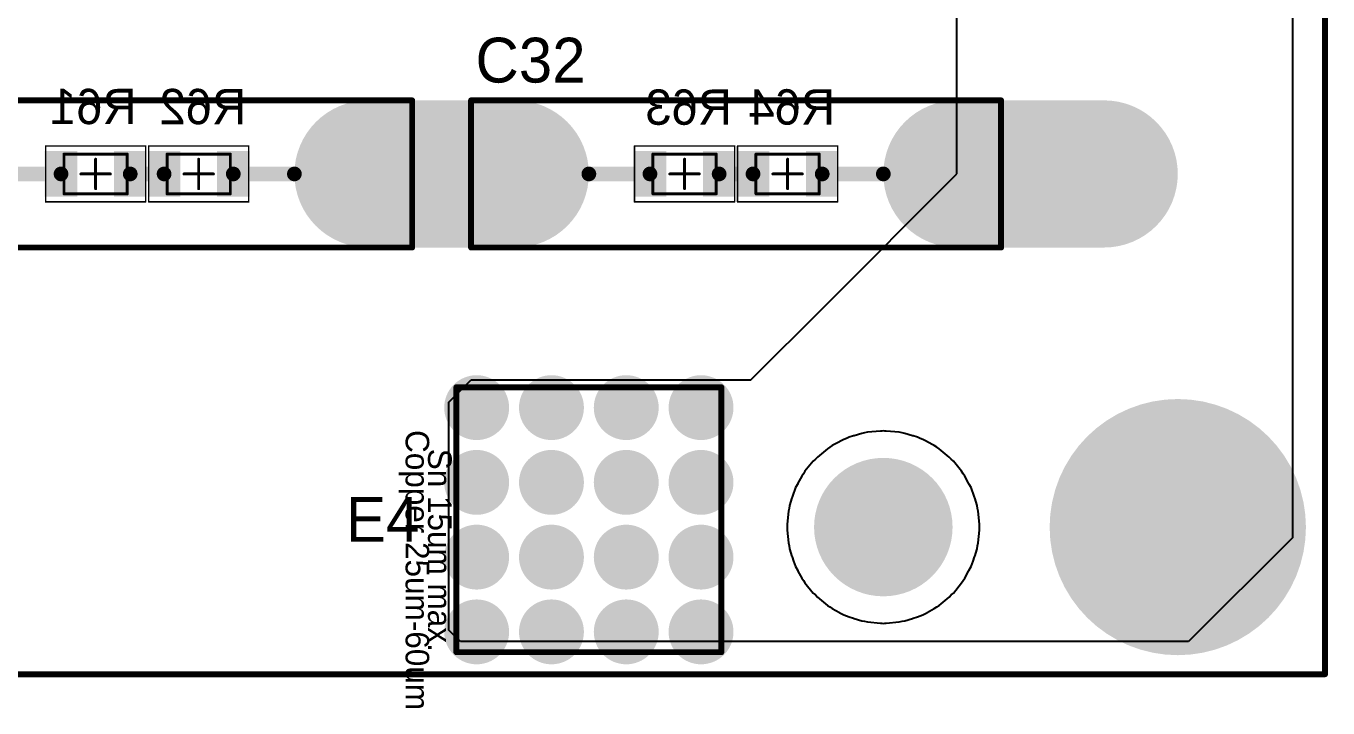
# Model space of a CAD drawing. Extents: x 87 to 188, y 111 to 204.
# Drawn here: x 143.39 to 187.6, y 111.35 to 134.53 of the extents above; entities that cross this region are included whole.
import ezdxf

# ---------------------------------------------------------------- set-up
doc = ezdxf.new("R2010")
doc.units = 0
doc.layers.get('0').update_dxf_attribs({"linetype": 'CONTINUOUS'})
for name, color, linetype in [('BOTTOMLAYER', 5, 'CONTINUOUS'), ('BOTTOMOVERLAY', 54, 'CONTINUOUS'), ('BOTTOMPASTE', 16, 'CONTINUOUS'), ('BOTTOMSOLDER', 6, 'CONTINUOUS'), ('KEEPOUTLAYER', 6, 'CONTINUOUS'), ('MECHANICAL13', 56, 'CONTINUOUS'), ('MECHANICAL15', 56, 'CONTINUOUS'), ('MECHANICAL4', 56, 'CONTINUOUS'), ('MECHANICAL7', 56, 'CONTINUOUS'), ('MULTILAYER', 9, 'CONTINUOUS'), ('TOPLAYER', 1, 'CONTINUOUS'), ('TOPOVERLAY', 2, 'CONTINUOUS'), ('TOPSOLDER', 216, 'CONTINUOUS')]:
    doc.layers.add(name, color=color, linetype=linetype)

# ---------------------------------------------------------------- blocks, each defined once
blk = doc.blocks.new('B32672_6_2_1600V_1')
at = {"layer": 'BOTTOMLAYER', "const_width": 1.5}
for points in [[(-8.25, 0, 1), (-6.75, 0, 1)], [(6.75, 0, 1), (8.25, 0, 1)]]:
    blk.add_lwpolyline(points, format="xyb", close=True, dxfattribs=at)
at = {"layer": 'BOTTOMSOLDER', "const_width": 1.602}
for points in [[(-8.301, 0, 1), (-6.699, 0, 1)], [(6.699, 0, 1), (8.301, 0, 1)]]:
    blk.add_lwpolyline(points, format="xyb", close=True, dxfattribs=at)
at = {"layer": 'MULTILAYER', "const_width": 1.5}
for points in [[(-8.25, 0, 1), (-6.75, 0, 1)], [(6.75, 0, 1), (8.25, 0, 1)]]:
    blk.add_lwpolyline(points, format="xyb", close=True, dxfattribs=at)
at = {"layer": 'TOPLAYER', "const_width": 1.5}
for points in [[(-8.25, 0, 1), (-6.75, 0, 1)], [(6.75, 0, 1), (8.25, 0, 1)]]:
    blk.add_lwpolyline(points, format="xyb", close=True, dxfattribs=at)
at = {"layer": 'TOPOVERLAY', "const_width": 0.2}
for points in [[(-9, 2.5), (9, 2.5)], [(-9, -2.5), (-9, 2.5)], [(9, -2.5), (9, 2.5)], [(-9, -2.5), (9, -2.5)]]:
    blk.add_lwpolyline(points, dxfattribs=at)
at = {"layer": 'TOPOVERLAY', "const_width": 0.1}
for points in [[(-9.05, 2.5, 1), (-8.95, 2.5, 1)], [(-9.05, 2.5, 1), (-8.95, 2.5, 1)], [(8.95, 2.5, 1), (9.05, 2.5, 1)], [(8.95, 2.5, 1), (9.05, 2.5, 1)], [(-9.05, -2.5, 1), (-8.95, -2.5, 1)], [(-9.05, -2.5, 1), (-8.95, -2.5, 1)], [(8.95, -2.5, 1), (9.05, -2.5, 1)], [(8.95, -2.5, 1), (9.05, -2.5, 1)]]:
    blk.add_lwpolyline(points, format="xyb", close=True, dxfattribs=at)
at = {"layer": 'TOPSOLDER', "const_width": 1.602}
for points in [[(-8.301, 0, 1), (-6.699, 0, 1)], [(6.699, 0, 1), (8.301, 0, 1)]]:
    blk.add_lwpolyline(points, format="xyb", close=True, dxfattribs=at)
blk = doc.blocks.new('B32672_6_2_1600V_2')
at = {"layer": 'BOTTOMLAYER', "const_width": 1.5}
for points in [[(-8.25, 0, 1), (-6.75, 0, 1)], [(6.75, 0, 1), (8.25, 0, 1)]]:
    blk.add_lwpolyline(points, format="xyb", close=True, dxfattribs=at)
at = {"layer": 'BOTTOMSOLDER', "const_width": 1.602}
for points in [[(-8.301, 0, 1), (-6.699, 0, 1)], [(6.699, 0, 1), (8.301, 0, 1)]]:
    blk.add_lwpolyline(points, format="xyb", close=True, dxfattribs=at)
at = {"layer": 'MULTILAYER', "const_width": 1.5}
for points in [[(-8.25, 0, 1), (-6.75, 0, 1)], [(6.75, 0, 1), (8.25, 0, 1)]]:
    blk.add_lwpolyline(points, format="xyb", close=True, dxfattribs=at)
at = {"layer": 'TOPLAYER', "const_width": 1.5}
for points in [[(-8.25, 0, 1), (-6.75, 0, 1)], [(6.75, 0, 1), (8.25, 0, 1)]]:
    blk.add_lwpolyline(points, format="xyb", close=True, dxfattribs=at)
at = {"layer": 'TOPOVERLAY', "const_width": 0.2}
for points in [[(-9, 2.5), (9, 2.5)], [(-9, -2.5), (-9, 2.5)], [(9, -2.5), (9, 2.5)], [(-9, -2.5), (9, -2.5)]]:
    blk.add_lwpolyline(points, dxfattribs=at)
at = {"layer": 'TOPOVERLAY', "const_width": 0.1}
for points in [[(-9.05, 2.5, 1), (-8.95, 2.5, 1)], [(-9.05, 2.5, 1), (-8.95, 2.5, 1)], [(8.95, 2.5, 1), (9.05, 2.5, 1)], [(8.95, 2.5, 1), (9.05, 2.5, 1)], [(-9.05, -2.5, 1), (-8.95, -2.5, 1)], [(-9.05, -2.5, 1), (-8.95, -2.5, 1)], [(8.95, -2.5, 1), (9.05, -2.5, 1)], [(8.95, -2.5, 1), (9.05, -2.5, 1)]]:
    blk.add_lwpolyline(points, format="xyb", close=True, dxfattribs=at)
at = {"layer": 'TOPSOLDER', "const_width": 1.602}
for points in [[(-8.301, 0, 1), (-6.699, 0, 1)], [(6.699, 0, 1), (8.301, 0, 1)]]:
    blk.add_lwpolyline(points, format="xyb", close=True, dxfattribs=at)
blk = doc.blocks.new('RES_1206_HV_B_93')
at = {"layer": 'BOTTOMLAYER'}
for points in [[(-1.625, 0.675), (-1.625, -0.675), (-0.725, 0.675), (-0.725, -0.675)], [(0.725, 0.675), (0.725, -0.675), (1.625, 0.675), (1.625, -0.675)]]:
    blk.add_solid(points, dxfattribs=at)
at = {"layer": 'BOTTOMPASTE'}
for points in [[(-1.625, 0.675), (-1.625, -0.675), (-0.725, 0.675), (-0.725, -0.675)], [(0.725, 0.675), (0.725, -0.675), (1.625, 0.675), (1.625, -0.675)]]:
    blk.add_solid(points, dxfattribs=at)
at = {"layer": 'BOTTOMSOLDER'}
for points in [[(-1.727, 0.777), (-1.727, -0.777), (-0.623, 0.777), (-0.623, -0.777)], [(0.623, 0.777), (0.623, -0.777), (1.727, 0.777), (1.727, -0.777)]]:
    blk.add_solid(points, dxfattribs=at)
at = {"layer": 'MECHANICAL13', "const_width": 0.1}
for points in [[(-1.075, 0.675), (1.075, 0.675)], [(-1.075, -0.675), (-1.075, 0.675)], [(1.075, -0.675), (1.075, 0.675)], [(-1.075, -0.675), (1.075, -0.675)]]:
    blk.add_lwpolyline(points, dxfattribs=at)
at = {"layer": 'MECHANICAL13', "const_width": 0.05}
for points in [[(-1.1, 0.675, 1), (-1.05, 0.675, 1)], [(-1.1, 0.675, 1), (-1.05, 0.675, 1)], [(1.05, 0.675, 1), (1.1, 0.675, 1)], [(1.05, 0.675, 1), (1.1, 0.675, 1)], [(-1.1, -0.675, 1), (-1.05, -0.675, 1)], [(-1.1, -0.675, 1), (-1.05, -0.675, 1)], [(1.05, -0.675, 1), (1.1, -0.675, 1)], [(1.05, -0.675, 1), (1.1, -0.675, 1)]]:
    blk.add_lwpolyline(points, format="xyb", close=True, dxfattribs=at)
at = {"layer": 'MECHANICAL15'}
for points, const_width in [([(-1.7, 0.95), (1.7, 0.95)], 0.05), ([(-1.7, -0.95), (-1.7, 0.95)], 0.05), ([(1.7, -0.95), (1.7, 0.95)], 0.05), ([(0, -0.5), (0, 0.5)], 0.1), ([(-0.5, 0), (0.5, 0)], 0.1), ([(-1.7, -0.95), (1.7, -0.95)], 0.05)]:
    blk.add_lwpolyline(points, dxfattribs=dict(at, const_width=const_width))
for points, const_width in [([(-1.712, 0.95, 1), (-1.687, 0.95, 1)], 0.025), ([(-1.712, 0.95, 1), (-1.687, 0.95, 1)], 0.025), ([(1.688, 0.95, 1), (1.713, 0.95, 1)], 0.025), ([(1.688, 0.95, 1), (1.713, 0.95, 1)], 0.025), ([(-0.025, 0.5, 1), (0.025, 0.5, 1)], 0.05), ([(-0.525, 0, 1), (-0.475, 0, 1)], 0.05), ([(0.475, 0, 1), (0.525, 0, 1)], 0.05), ([(-0.025, -0.5, 1), (0.025, -0.5, 1)], 0.05), ([(-1.712, -0.95, 1), (-1.687, -0.95, 1)], 0.025), ([(-1.712, -0.95, 1), (-1.687, -0.95, 1)], 0.025), ([(1.688, -0.95, 1), (1.713, -0.95, 1)], 0.025), ([(1.688, -0.95, 1), (1.713, -0.95, 1)], 0.025)]:
    blk.add_lwpolyline(points, format="xyb", close=True, dxfattribs=dict(at, const_width=const_width))
blk = doc.blocks.new('RES_1206_HV_B_94')
at = {"layer": 'BOTTOMLAYER'}
for points in [[(-1.625, 0.675), (-1.625, -0.675), (-0.725, 0.675), (-0.725, -0.675)], [(0.725, 0.675), (0.725, -0.675), (1.625, 0.675), (1.625, -0.675)]]:
    blk.add_solid(points, dxfattribs=at)
at = {"layer": 'BOTTOMPASTE'}
for points in [[(-1.625, 0.675), (-1.625, -0.675), (-0.725, 0.675), (-0.725, -0.675)], [(0.725, 0.675), (0.725, -0.675), (1.625, 0.675), (1.625, -0.675)]]:
    blk.add_solid(points, dxfattribs=at)
at = {"layer": 'BOTTOMSOLDER'}
for points in [[(-1.727, 0.777), (-1.727, -0.777), (-0.623, 0.777), (-0.623, -0.777)], [(0.623, 0.777), (0.623, -0.777), (1.727, 0.777), (1.727, -0.777)]]:
    blk.add_solid(points, dxfattribs=at)
at = {"layer": 'MECHANICAL13', "const_width": 0.1}
for points in [[(-1.075, 0.675), (1.075, 0.675)], [(-1.075, -0.675), (-1.075, 0.675)], [(1.075, -0.675), (1.075, 0.675)], [(-1.075, -0.675), (1.075, -0.675)]]:
    blk.add_lwpolyline(points, dxfattribs=at)
at = {"layer": 'MECHANICAL13', "const_width": 0.05}
for points in [[(-1.1, 0.675, 1), (-1.05, 0.675, 1)], [(-1.1, 0.675, 1), (-1.05, 0.675, 1)], [(1.05, 0.675, 1), (1.1, 0.675, 1)], [(1.05, 0.675, 1), (1.1, 0.675, 1)], [(-1.1, -0.675, 1), (-1.05, -0.675, 1)], [(-1.1, -0.675, 1), (-1.05, -0.675, 1)], [(1.05, -0.675, 1), (1.1, -0.675, 1)], [(1.05, -0.675, 1), (1.1, -0.675, 1)]]:
    blk.add_lwpolyline(points, format="xyb", close=True, dxfattribs=at)
at = {"layer": 'MECHANICAL15'}
for points, const_width in [([(-1.7, 0.95), (1.7, 0.95)], 0.05), ([(-1.7, -0.95), (-1.7, 0.95)], 0.05), ([(1.7, -0.95), (1.7, 0.95)], 0.05), ([(0, -0.5), (0, 0.5)], 0.1), ([(-0.5, 0), (0.5, 0)], 0.1), ([(-1.7, -0.95), (1.7, -0.95)], 0.05)]:
    blk.add_lwpolyline(points, dxfattribs=dict(at, const_width=const_width))
for points, const_width in [([(-1.712, 0.95, 1), (-1.687, 0.95, 1)], 0.025), ([(-1.712, 0.95, 1), (-1.687, 0.95, 1)], 0.025), ([(1.688, 0.95, 1), (1.713, 0.95, 1)], 0.025), ([(1.688, 0.95, 1), (1.713, 0.95, 1)], 0.025), ([(-0.025, 0.5, 1), (0.025, 0.5, 1)], 0.05), ([(-0.525, 0, 1), (-0.475, 0, 1)], 0.05), ([(0.475, 0, 1), (0.525, 0, 1)], 0.05), ([(-0.025, -0.5, 1), (0.025, -0.5, 1)], 0.05), ([(-1.712, -0.95, 1), (-1.687, -0.95, 1)], 0.025), ([(-1.712, -0.95, 1), (-1.687, -0.95, 1)], 0.025), ([(1.688, -0.95, 1), (1.713, -0.95, 1)], 0.025), ([(1.688, -0.95, 1), (1.713, -0.95, 1)], 0.025)]:
    blk.add_lwpolyline(points, format="xyb", close=True, dxfattribs=dict(at, const_width=const_width))
blk = doc.blocks.new('RES_1206_HV_B_95')
at = {"layer": 'BOTTOMLAYER'}
for points in [[(-1.625, 0.675), (-1.625, -0.675), (-0.725, 0.675), (-0.725, -0.675)], [(0.725, 0.675), (0.725, -0.675), (1.625, 0.675), (1.625, -0.675)]]:
    blk.add_solid(points, dxfattribs=at)
at = {"layer": 'BOTTOMPASTE'}
for points in [[(-1.625, 0.675), (-1.625, -0.675), (-0.725, 0.675), (-0.725, -0.675)], [(0.725, 0.675), (0.725, -0.675), (1.625, 0.675), (1.625, -0.675)]]:
    blk.add_solid(points, dxfattribs=at)
at = {"layer": 'BOTTOMSOLDER'}
for points in [[(-1.727, 0.777), (-1.727, -0.777), (-0.623, 0.777), (-0.623, -0.777)], [(0.623, 0.777), (0.623, -0.777), (1.727, 0.777), (1.727, -0.777)]]:
    blk.add_solid(points, dxfattribs=at)
at = {"layer": 'MECHANICAL13', "const_width": 0.1}
for points in [[(-1.075, 0.675), (1.075, 0.675)], [(-1.075, -0.675), (-1.075, 0.675)], [(1.075, -0.675), (1.075, 0.675)], [(-1.075, -0.675), (1.075, -0.675)]]:
    blk.add_lwpolyline(points, dxfattribs=at)
at = {"layer": 'MECHANICAL13', "const_width": 0.05}
for points in [[(-1.1, 0.675, 1), (-1.05, 0.675, 1)], [(-1.1, 0.675, 1), (-1.05, 0.675, 1)], [(1.05, 0.675, 1), (1.1, 0.675, 1)], [(1.05, 0.675, 1), (1.1, 0.675, 1)], [(-1.1, -0.675, 1), (-1.05, -0.675, 1)], [(-1.1, -0.675, 1), (-1.05, -0.675, 1)], [(1.05, -0.675, 1), (1.1, -0.675, 1)], [(1.05, -0.675, 1), (1.1, -0.675, 1)]]:
    blk.add_lwpolyline(points, format="xyb", close=True, dxfattribs=at)
at = {"layer": 'MECHANICAL15'}
for points, const_width in [([(-1.7, 0.95), (1.7, 0.95)], 0.05), ([(-1.7, -0.95), (-1.7, 0.95)], 0.05), ([(1.7, -0.95), (1.7, 0.95)], 0.05), ([(0, -0.5), (0, 0.5)], 0.1), ([(-0.5, 0), (0.5, 0)], 0.1), ([(-1.7, -0.95), (1.7, -0.95)], 0.05)]:
    blk.add_lwpolyline(points, dxfattribs=dict(at, const_width=const_width))
for points, const_width in [([(-1.712, 0.95, 1), (-1.687, 0.95, 1)], 0.025), ([(-1.712, 0.95, 1), (-1.687, 0.95, 1)], 0.025), ([(1.688, 0.95, 1), (1.713, 0.95, 1)], 0.025), ([(1.688, 0.95, 1), (1.713, 0.95, 1)], 0.025), ([(-0.025, 0.5, 1), (0.025, 0.5, 1)], 0.05), ([(-0.525, 0, 1), (-0.475, 0, 1)], 0.05), ([(0.475, 0, 1), (0.525, 0, 1)], 0.05), ([(-0.025, -0.5, 1), (0.025, -0.5, 1)], 0.05), ([(-1.712, -0.95, 1), (-1.687, -0.95, 1)], 0.025), ([(-1.712, -0.95, 1), (-1.687, -0.95, 1)], 0.025), ([(1.688, -0.95, 1), (1.713, -0.95, 1)], 0.025), ([(1.688, -0.95, 1), (1.713, -0.95, 1)], 0.025)]:
    blk.add_lwpolyline(points, format="xyb", close=True, dxfattribs=dict(at, const_width=const_width))
blk = doc.blocks.new('RES_1206_HV_B_96')
at = {"layer": 'BOTTOMLAYER'}
for points in [[(-1.625, 0.675), (-1.625, -0.675), (-0.725, 0.675), (-0.725, -0.675)], [(0.725, 0.675), (0.725, -0.675), (1.625, 0.675), (1.625, -0.675)]]:
    blk.add_solid(points, dxfattribs=at)
at = {"layer": 'BOTTOMPASTE'}
for points in [[(-1.625, 0.675), (-1.625, -0.675), (-0.725, 0.675), (-0.725, -0.675)], [(0.725, 0.675), (0.725, -0.675), (1.625, 0.675), (1.625, -0.675)]]:
    blk.add_solid(points, dxfattribs=at)
at = {"layer": 'BOTTOMSOLDER'}
for points in [[(-1.727, 0.777), (-1.727, -0.777), (-0.623, 0.777), (-0.623, -0.777)], [(0.623, 0.777), (0.623, -0.777), (1.727, 0.777), (1.727, -0.777)]]:
    blk.add_solid(points, dxfattribs=at)
at = {"layer": 'MECHANICAL13', "const_width": 0.1}
for points in [[(-1.075, 0.675), (1.075, 0.675)], [(-1.075, -0.675), (-1.075, 0.675)], [(1.075, -0.675), (1.075, 0.675)], [(-1.075, -0.675), (1.075, -0.675)]]:
    blk.add_lwpolyline(points, dxfattribs=at)
at = {"layer": 'MECHANICAL13', "const_width": 0.05}
for points in [[(-1.1, 0.675, 1), (-1.05, 0.675, 1)], [(-1.1, 0.675, 1), (-1.05, 0.675, 1)], [(1.05, 0.675, 1), (1.1, 0.675, 1)], [(1.05, 0.675, 1), (1.1, 0.675, 1)], [(-1.1, -0.675, 1), (-1.05, -0.675, 1)], [(-1.1, -0.675, 1), (-1.05, -0.675, 1)], [(1.05, -0.675, 1), (1.1, -0.675, 1)], [(1.05, -0.675, 1), (1.1, -0.675, 1)]]:
    blk.add_lwpolyline(points, format="xyb", close=True, dxfattribs=at)
at = {"layer": 'MECHANICAL15'}
for points, const_width in [([(-1.7, 0.95), (1.7, 0.95)], 0.05), ([(-1.7, -0.95), (-1.7, 0.95)], 0.05), ([(1.7, -0.95), (1.7, 0.95)], 0.05), ([(0, -0.5), (0, 0.5)], 0.1), ([(-0.5, 0), (0.5, 0)], 0.1), ([(-1.7, -0.95), (1.7, -0.95)], 0.05)]:
    blk.add_lwpolyline(points, dxfattribs=dict(at, const_width=const_width))
for points, const_width in [([(-1.712, 0.95, 1), (-1.687, 0.95, 1)], 0.025), ([(-1.712, 0.95, 1), (-1.687, 0.95, 1)], 0.025), ([(1.688, 0.95, 1), (1.713, 0.95, 1)], 0.025), ([(1.688, 0.95, 1), (1.713, 0.95, 1)], 0.025), ([(-0.025, 0.5, 1), (0.025, 0.5, 1)], 0.05), ([(-0.525, 0, 1), (-0.475, 0, 1)], 0.05), ([(0.475, 0, 1), (0.525, 0, 1)], 0.05), ([(-0.025, -0.5, 1), (0.025, -0.5, 1)], 0.05), ([(-1.712, -0.95, 1), (-1.687, -0.95, 1)], 0.025), ([(-1.712, -0.95, 1), (-1.687, -0.95, 1)], 0.025), ([(1.688, -0.95, 1), (1.713, -0.95, 1)], 0.025), ([(1.688, -0.95, 1), (1.713, -0.95, 1)], 0.025)]:
    blk.add_lwpolyline(points, format="xyb", close=True, dxfattribs=dict(at, const_width=const_width))
blk = doc.blocks.new('7461111_HAL_S_______100')
at = {"layer": 'BOTTOMLAYER', "const_width": 1}
for points in [[(-4.31, 3.81, 1), (-3.31, 3.81, 1)], [(-1.77, 3.81, 1), (-0.77, 3.81, 1)], [(0.77, 3.81, 1), (1.77, 3.81, 1)], [(3.31, 3.81, 1), (4.31, 3.81, 1)], [(-4.31, 1.27, 1), (-3.31, 1.27, 1)], [(-1.77, 1.27, 1), (-0.77, 1.27, 1)], [(0.77, 1.27, 1), (1.77, 1.27, 1)], [(3.31, 1.27, 1), (4.31, 1.27, 1)], [(-4.31, -1.27, 1), (-3.31, -1.27, 1)], [(-1.77, -1.27, 1), (-0.77, -1.27, 1)], [(0.77, -1.27, 1), (1.77, -1.27, 1)], [(3.31, -1.27, 1), (4.31, -1.27, 1)], [(-4.31, -3.81, 1), (-3.31, -3.81, 1)], [(-1.77, -3.81, 1), (-0.77, -3.81, 1)], [(0.77, -3.81, 1), (1.77, -3.81, 1)], [(3.31, -3.81, 1), (4.31, -3.81, 1)]]:
    blk.add_lwpolyline(points, format="xyb", close=True, dxfattribs=at)
at = {"layer": 'BOTTOMSOLDER', "const_width": 1.102}
for points in [[(-4.361, 3.81, 1), (-3.259, 3.81, 1)], [(-1.821, 3.81, 1), (-0.719, 3.81, 1)], [(0.719, 3.81, 1), (1.821, 3.81, 1)], [(3.259, 3.81, 1), (4.361, 3.81, 1)], [(-4.361, 1.27, 1), (-3.259, 1.27, 1)], [(-1.821, 1.27, 1), (-0.719, 1.27, 1)], [(0.719, 1.27, 1), (1.821, 1.27, 1)], [(3.259, 1.27, 1), (4.361, 1.27, 1)], [(-4.361, -1.27, 1), (-3.259, -1.27, 1)], [(-1.821, -1.27, 1), (-0.719, -1.27, 1)], [(0.719, -1.27, 1), (1.821, -1.27, 1)], [(3.259, -1.27, 1), (4.361, -1.27, 1)], [(-4.361, -3.81, 1), (-3.259, -3.81, 1)], [(-1.821, -3.81, 1), (-0.719, -3.81, 1)], [(0.719, -3.81, 1), (1.821, -3.81, 1)], [(3.259, -3.81, 1), (4.361, -3.81, 1)]]:
    blk.add_lwpolyline(points, format="xyb", close=True, dxfattribs=at)
at = {"layer": 'MECHANICAL13', "const_width": 0.2}
for points in [[(-4.5, -4.5), (-4.5, 4.5)], [(4.5, 4.5), (-4.5, 4.5)], [(4.5, -4.5), (4.5, 4.5)], [(4.5, -4.5), (-4.5, -4.5)]]:
    blk.add_lwpolyline(points, dxfattribs=at)
at = {"layer": 'MECHANICAL13', "const_width": 0.1}
for points in [[(-4.55, 4.5, 1), (-4.45, 4.5, 1)], [(-4.55, 4.5, 1), (-4.45, 4.5, 1)], [(4.45, 4.5, 1), (4.55, 4.5, 1)], [(4.45, 4.5, 1), (4.55, 4.5, 1)], [(-4.55, -4.5, 1), (-4.45, -4.5, 1)], [(-4.55, -4.5, 1), (-4.45, -4.5, 1)], [(4.45, -4.5, 1), (4.55, -4.5, 1)], [(4.45, -4.5, 1), (4.55, -4.5, 1)]]:
    blk.add_lwpolyline(points, format="xyb", close=True, dxfattribs=at)
at = {"layer": 'MULTILAYER', "const_width": 1}
for points in [[(-4.31, 3.81, 1), (-3.31, 3.81, 1)], [(-1.77, 3.81, 1), (-0.77, 3.81, 1)], [(0.77, 3.81, 1), (1.77, 3.81, 1)], [(3.31, 3.81, 1), (4.31, 3.81, 1)], [(-4.31, 1.27, 1), (-3.31, 1.27, 1)], [(-1.77, 1.27, 1), (-0.77, 1.27, 1)], [(0.77, 1.27, 1), (1.77, 1.27, 1)], [(3.31, 1.27, 1), (4.31, 1.27, 1)], [(-4.31, -1.27, 1), (-3.31, -1.27, 1)], [(-1.77, -1.27, 1), (-0.77, -1.27, 1)], [(0.77, -1.27, 1), (1.77, -1.27, 1)], [(3.31, -1.27, 1), (4.31, -1.27, 1)], [(-4.31, -3.81, 1), (-3.31, -3.81, 1)], [(-1.77, -3.81, 1), (-0.77, -3.81, 1)], [(0.77, -3.81, 1), (1.77, -3.81, 1)], [(3.31, -3.81, 1), (4.31, -3.81, 1)]]:
    blk.add_lwpolyline(points, format="xyb", close=True, dxfattribs=at)
at = {"layer": 'TOPLAYER', "const_width": 1}
for points in [[(-4.31, 3.81, 1), (-3.31, 3.81, 1)], [(-1.77, 3.81, 1), (-0.77, 3.81, 1)], [(0.77, 3.81, 1), (1.77, 3.81, 1)], [(3.31, 3.81, 1), (4.31, 3.81, 1)], [(-4.31, 1.27, 1), (-3.31, 1.27, 1)], [(-1.77, 1.27, 1), (-0.77, 1.27, 1)], [(0.77, 1.27, 1), (1.77, 1.27, 1)], [(3.31, 1.27, 1), (4.31, 1.27, 1)], [(-4.31, -1.27, 1), (-3.31, -1.27, 1)], [(-1.77, -1.27, 1), (-0.77, -1.27, 1)], [(0.77, -1.27, 1), (1.77, -1.27, 1)], [(3.31, -1.27, 1), (4.31, -1.27, 1)], [(-4.31, -3.81, 1), (-3.31, -3.81, 1)], [(-1.77, -3.81, 1), (-0.77, -3.81, 1)], [(0.77, -3.81, 1), (1.77, -3.81, 1)], [(3.31, -3.81, 1), (4.31, -3.81, 1)]]:
    blk.add_lwpolyline(points, format="xyb", close=True, dxfattribs=at)
at = {"layer": 'TOPSOLDER', "const_width": 1.102}
for points in [[(-4.361, 3.81, 1), (-3.259, 3.81, 1)], [(-1.821, 3.81, 1), (-0.719, 3.81, 1)], [(0.719, 3.81, 1), (1.821, 3.81, 1)], [(3.259, 3.81, 1), (4.361, 3.81, 1)], [(-4.361, 1.27, 1), (-3.259, 1.27, 1)], [(-1.821, 1.27, 1), (-0.719, 1.27, 1)], [(0.719, 1.27, 1), (1.821, 1.27, 1)], [(3.259, 1.27, 1), (4.361, 1.27, 1)], [(-4.361, -1.27, 1), (-3.259, -1.27, 1)], [(-1.821, -1.27, 1), (-0.719, -1.27, 1)], [(0.719, -1.27, 1), (1.821, -1.27, 1)], [(3.259, -1.27, 1), (4.361, -1.27, 1)], [(-4.361, -3.81, 1), (-3.259, -3.81, 1)], [(-1.821, -3.81, 1), (-0.719, -3.81, 1)], [(0.719, -3.81, 1), (1.821, -3.81, 1)], [(3.259, -3.81, 1), (4.361, -3.81, 1)]]:
    blk.add_lwpolyline(points, format="xyb", close=True, dxfattribs=at)
at = {"layer": 'MECHANICAL7'}
for s, p in [('Sn 15um max.', (-2.413, -5.461)), ('Copper 25um-60um', (-3.048, -6.223))]:
    blk.add_text(s, height=0.8, dxfattribs=at).set_placement(p)

msp = doc.modelspace()

# ---------------------------------------------------------------- linework, layer by layer
at = {"layer": 'BOTTOMLAYER'}
for p, q in [((186.391, 197.859), (186.391, 117.141)), ((175, 129.5), (175, 185.5)), ((170.5, 125), (175, 129.5)), ((168, 122.5), (170.5, 125)), ((157.75, 121.75), (158.5, 122.5)), ((158.5, 122.5), (168, 122.5)), ((157.75, 114), (157.75, 121.75)), ((171.96, 120.721), (171.864, 120.699)), ((172.401, 120.765), (171.96, 120.721)), ((172.451, 120.763), (172.401, 120.765)), ((172.5, 120.77), (172.451, 120.763)), ((172.549, 120.763), (172.5, 120.77)), ((172.599, 120.765), (172.549, 120.763)), ((173.04, 120.721), (172.599, 120.765)), ((173.136, 120.699), (173.04, 120.721)), ((170.768, 120.269), (170.688, 120.212)), ((171.008, 120.398), (170.768, 120.269)), ((171.02, 120.405), (171.008, 120.398)), ((171.027, 120.408), (171.02, 120.405)), ((171.159, 120.478), (171.027, 120.408)), ((171.252, 120.513), (171.159, 120.478)), ((171.342, 120.554), (171.252, 120.513)), ((171.485, 120.597), (171.342, 120.554)), ((171.493, 120.6), (171.485, 120.597)), ((171.506, 120.604), (171.493, 120.6)), ((171.766, 120.683), (171.506, 120.604)), ((171.864, 120.699), (171.766, 120.683)), ((173.234, 120.683), (173.136, 120.699)), ((173.494, 120.604), (173.234, 120.683)), ((173.507, 120.6), (173.494, 120.604)), ((173.515, 120.597), (173.507, 120.6)), ((173.658, 120.554), (173.515, 120.597)), ((173.748, 120.513), (173.658, 120.554)), ((173.841, 120.478), (173.748, 120.513)), ((173.973, 120.408), (173.841, 120.478)), ((173.98, 120.405), (173.973, 120.408)), ((173.992, 120.398), (173.98, 120.405)), ((174.232, 120.269), (173.992, 120.398)), ((174.312, 120.212), (174.232, 120.269)), ((170.261, 119.878), (170.194, 119.806)), ((170.604, 120.16), (170.261, 119.878)), ((170.688, 120.212), (170.604, 120.16)), ((174.396, 120.16), (174.312, 120.212)), ((174.739, 119.878), (174.396, 120.16)), ((174.806, 119.806), (174.739, 119.878)), ((169.84, 119.396), (169.788, 119.312)), ((170.122, 119.739), (169.84, 119.396)), ((170.194, 119.806), (170.122, 119.739)), ((174.878, 119.739), (174.806, 119.806)), ((175.16, 119.396), (174.878, 119.739)), ((175.212, 119.312), (175.16, 119.396)), ((169.592, 118.973), (169.522, 118.841)), ((169.595, 118.98), (169.592, 118.973)), ((169.602, 118.992), (169.595, 118.98)), ((169.731, 119.232), (169.602, 118.992)), ((169.788, 119.312), (169.731, 119.232)), ((175.269, 119.232), (175.212, 119.312)), ((175.398, 118.992), (175.269, 119.232)), ((175.405, 118.98), (175.398, 118.992)), ((175.408, 118.973), (175.405, 118.98)), ((175.478, 118.841), (175.408, 118.973)), ((169.396, 118.494), (169.317, 118.234)), ((169.4, 118.507), (169.396, 118.494)), ((169.403, 118.515), (169.4, 118.507)), ((169.446, 118.658), (169.403, 118.515)), ((169.487, 118.748), (169.446, 118.658)), ((169.522, 118.841), (169.487, 118.748)), ((175.513, 118.748), (175.478, 118.841)), ((175.554, 118.658), (175.513, 118.748)), ((175.597, 118.515), (175.554, 118.658)), ((175.6, 118.507), (175.597, 118.515)), ((175.604, 118.494), (175.6, 118.507)), ((175.683, 118.234), (175.604, 118.494)), ((169.301, 118.136), (169.279, 118.04)), ((169.317, 118.234), (169.301, 118.136)), ((175.699, 118.136), (175.683, 118.234)), ((175.721, 118.04), (175.699, 118.136)), ((169.279, 118.04), (169.235, 117.599)), ((175.765, 117.599), (175.721, 118.04)), ((169.235, 117.599), (169.239, 117.5)), ((169.239, 117.5), (169.235, 117.401)), ((169.235, 117.401), (169.279, 116.96)), ((175.721, 116.96), (175.765, 117.401)), ((175.761, 117.5), (175.765, 117.599)), ((175.765, 117.401), (175.761, 117.5)), ((169.279, 116.96), (169.301, 116.864)), ((169.301, 116.864), (169.317, 116.766)), ((169.317, 116.766), (169.396, 116.506)), ((175.604, 116.506), (175.683, 116.766)), ((175.683, 116.766), (175.699, 116.864)), ((175.699, 116.864), (175.721, 116.96)), ((186.391, 117.141), (182.859, 113.609)), ((169.396, 116.506), (169.4, 116.493)), ((169.4, 116.493), (169.403, 116.485)), ((169.403, 116.485), (169.446, 116.342)), ((169.446, 116.342), (169.487, 116.252)), ((175.513, 116.252), (175.554, 116.342)), ((175.554, 116.342), (175.597, 116.485)), ((175.597, 116.485), (175.6, 116.493)), ((175.6, 116.493), (175.604, 116.506)), ((169.487, 116.252), (169.522, 116.159)), ((169.522, 116.159), (169.592, 116.027)), ((169.592, 116.027), (169.595, 116.02)), ((169.595, 116.02), (169.602, 116.008)), ((169.602, 116.008), (169.731, 115.768)), ((175.269, 115.768), (175.398, 116.008)), ((175.398, 116.008), (175.405, 116.02)), ((175.405, 116.02), (175.408, 116.027)), ((175.408, 116.027), (175.478, 116.159)), ((175.478, 116.159), (175.513, 116.252)), ((169.731, 115.768), (169.788, 115.688)), ((169.788, 115.688), (169.84, 115.604)), ((169.84, 115.604), (170.122, 115.261)), ((174.878, 115.261), (175.16, 115.604)), ((175.16, 115.604), (175.212, 115.688)), ((175.212, 115.688), (175.269, 115.768)), ((170.122, 115.261), (170.194, 115.194)), ((170.194, 115.194), (170.261, 115.122)), ((170.261, 115.122), (170.604, 114.84)), ((174.396, 114.84), (174.739, 115.122)), ((174.739, 115.122), (174.806, 115.194)), ((174.806, 115.194), (174.878, 115.261)), ((170.604, 114.84), (170.688, 114.788)), ((170.688, 114.788), (170.768, 114.731)), ((170.768, 114.731), (171.008, 114.602)), ((171.008, 114.602), (171.02, 114.595)), ((171.02, 114.595), (171.027, 114.592)), ((171.027, 114.592), (171.159, 114.522)), ((171.159, 114.522), (171.252, 114.487)), ((173.748, 114.487), (173.841, 114.522)), ((173.841, 114.522), (173.973, 114.592)), ((173.973, 114.592), (173.98, 114.595)), ((173.98, 114.595), (173.992, 114.602)), ((173.992, 114.602), (174.232, 114.731)), ((173.992, 114.602), (173.992, 114.602)), ((174.232, 114.731), (174.312, 114.788)), ((174.312, 114.788), (174.396, 114.84)), ((171.252, 114.487), (171.342, 114.446)), ((171.342, 114.446), (171.485, 114.403)), ((171.485, 114.403), (171.493, 114.4)), ((171.493, 114.4), (171.506, 114.396)), ((171.506, 114.396), (171.766, 114.317)), ((171.766, 114.317), (171.864, 114.301)), ((171.864, 114.301), (171.96, 114.279)), ((171.96, 114.279), (172.401, 114.235)), ((172.401, 114.235), (172.451, 114.237)), ((172.451, 114.237), (172.5, 114.23)), ((172.5, 114.23), (172.549, 114.237)), ((172.549, 114.237), (172.599, 114.235)), ((172.599, 114.235), (173.04, 114.279)), ((173.04, 114.279), (173.136, 114.301)), ((173.136, 114.301), (173.234, 114.317)), ((173.234, 114.317), (173.494, 114.396)), ((173.494, 114.396), (173.507, 114.4)), ((173.507, 114.4), (173.515, 114.403)), ((173.515, 114.403), (173.658, 114.446)), ((173.658, 114.446), (173.748, 114.487)), ((158.141, 113.609), (157.75, 114)), ((182.859, 113.609), (158.141, 113.609))]:
    msp.add_line(p, q, dxfattribs=at)
for points, const_width in [([(155, 129.5), (160, 129.5)], 5), ([(175, 129.5), (180, 129.5)], 5), ([(142.5, 129.5), (144.575, 129.5)], 0.5), ([(146.925, 129.5), (148.075, 129.5)], 0.5), ([(150.425, 129.5), (152.5, 129.5)], 0.5), ([(162.5, 129.5), (164.575, 129.5)], 0.5), ([(166.925, 129.5), (168.075, 129.5)], 0.5), ([(170.425, 129.5), (172.5, 129.5)], 0.5)]:
    msp.add_lwpolyline(points, dxfattribs=dict(at, const_width=const_width))
for points, const_width in [([(153.75, 129.5, 1), (156.25, 129.5, 1)], 2.5), ([(158.75, 129.5, 1), (161.25, 129.5, 1)], 2.5), ([(173.75, 129.5, 1), (176.25, 129.5, 1)], 2.5), ([(178.75, 129.5, 1), (181.25, 129.5, 1)], 2.5), ([(144.45, 129.5, 1), (144.7, 129.5, 1)], 0.25), ([(146.8, 129.5, 1), (147.05, 129.5, 1)], 0.25), ([(147.95, 129.5, 1), (148.2, 129.5, 1)], 0.25), ([(150.3, 129.5, 1), (150.55, 129.5, 1)], 0.25), ([(152.375, 129.5, 1), (152.625, 129.5, 1)], 0.25), ([(162.375, 129.5, 1), (162.625, 129.5, 1)], 0.25), ([(164.45, 129.5, 1), (164.7, 129.5, 1)], 0.25), ([(166.8, 129.5, 1), (167.05, 129.5, 1)], 0.25), ([(167.95, 129.5, 1), (168.2, 129.5, 1)], 0.25), ([(170.3, 129.5, 1), (170.55, 129.5, 1)], 0.25), ([(172.375, 129.5, 1), (172.625, 129.5, 1)], 0.25), ([(180.375, 117.5, 1), (184.625, 117.5, 1)], 4.25), ([(182.25, 121, 1), (182.75, 121, 1)], 0.5), ([(180.5, 120.531, 1), (181, 120.531, 1)], 0.5), ([(184, 120.531, 1), (184.5, 120.531, 1)], 0.5), ([(171.375, 117.5, 1), (173.625, 117.5, 1)], 2.25), ([(179.219, 119.25, 1), (179.719, 119.25, 1)], 0.5), ([(185.281, 119.25, 1), (185.781, 119.25, 1)], 0.5), ([(178.75, 117.5, 1), (179.25, 117.5, 1)], 0.5), ([(185.75, 117.5, 1), (186.25, 117.5, 1)], 0.5), ([(179.219, 115.75, 1), (179.719, 115.75, 1)], 0.5), ([(185.281, 115.75, 1), (185.781, 115.75, 1)], 0.5), ([(180.5, 114.469, 1), (181, 114.469, 1)], 0.5), ([(184, 114.469, 1), (184.5, 114.469, 1)], 0.5), ([(182.25, 114, 1), (182.75, 114, 1)], 0.5)]:
    msp.add_lwpolyline(points, format="xyb", close=True, dxfattribs=dict(at, const_width=const_width))
at = {"layer": 'BOTTOMSOLDER'}
for points, const_width in [([(180.324, 117.5, 1), (184.676, 117.5, 1)], 4.352), ([(182.199, 121, 1), (182.801, 121, 1)], 0.602), ([(180.449, 120.531, 1), (181.051, 120.531, 1)], 0.602), ([(183.949, 120.531, 1), (184.551, 120.531, 1)], 0.602), ([(171.324, 117.5, 1), (173.676, 117.5, 1)], 2.352), ([(179.168, 119.25, 1), (179.77, 119.25, 1)], 0.602), ([(185.23, 119.25, 1), (185.832, 119.25, 1)], 0.602), ([(178.699, 117.5, 1), (179.301, 117.5, 1)], 0.602), ([(185.699, 117.5, 1), (186.301, 117.5, 1)], 0.602), ([(179.168, 115.75, 1), (179.77, 115.75, 1)], 0.602), ([(185.23, 115.75, 1), (185.832, 115.75, 1)], 0.602), ([(180.449, 114.469, 1), (181.051, 114.469, 1)], 0.602), ([(183.949, 114.469, 1), (184.551, 114.469, 1)], 0.602), ([(182.199, 114, 1), (182.801, 114, 1)], 0.602)]:
    msp.add_lwpolyline(points, format="xyb", close=True, dxfattribs=dict(at, const_width=const_width))
at = {"layer": 'KEEPOUTLAYER', "const_width": 0.2}
for points in [[(187.5, 112.5), (187.5, 202.5)], [(87.5, 112.5), (187.5, 112.5)]]:
    msp.add_lwpolyline(points, dxfattribs=at)
at = {"layer": 'KEEPOUTLAYER', "const_width": 0.1}
msp.add_lwpolyline([(187.45, 112.5, 1), (187.55, 112.5, 1)], format="xyb", close=True, dxfattribs=at)
msp.add_lwpolyline([(187.45, 112.5, 1), (187.55, 112.5, 1)], format="xyb", close=True, dxfattribs=at)
at = {"layer": 'MECHANICAL4', "const_width": 0.2}
for points in [[(187.5, 112.5), (187.5, 202.5)], [(87.5, 112.5), (187.5, 112.5)]]:
    msp.add_lwpolyline(points, dxfattribs=at)
at = {"layer": 'MECHANICAL4', "const_width": 0.1}
msp.add_lwpolyline([(187.45, 112.5, 1), (187.55, 112.5, 1)], format="xyb", close=True, dxfattribs=at)
msp.add_lwpolyline([(187.45, 112.5, 1), (187.55, 112.5, 1)], format="xyb", close=True, dxfattribs=at)
at = {"layer": 'MULTILAYER'}
for points, const_width in [([(180.375, 117.5, 1), (184.625, 117.5, 1)], 4.25), ([(182.25, 121, 1), (182.75, 121, 1)], 0.5), ([(180.5, 120.531, 1), (181, 120.531, 1)], 0.5), ([(184, 120.531, 1), (184.5, 120.531, 1)], 0.5), ([(171.375, 117.5, 1), (173.625, 117.5, 1)], 2.25), ([(179.219, 119.25, 1), (179.719, 119.25, 1)], 0.5), ([(185.281, 119.25, 1), (185.781, 119.25, 1)], 0.5), ([(178.75, 117.5, 1), (179.25, 117.5, 1)], 0.5), ([(185.75, 117.5, 1), (186.25, 117.5, 1)], 0.5), ([(179.219, 115.75, 1), (179.719, 115.75, 1)], 0.5), ([(185.281, 115.75, 1), (185.781, 115.75, 1)], 0.5), ([(180.5, 114.469, 1), (181, 114.469, 1)], 0.5), ([(184, 114.469, 1), (184.5, 114.469, 1)], 0.5), ([(182.25, 114, 1), (182.75, 114, 1)], 0.5)]:
    msp.add_lwpolyline(points, format="xyb", close=True, dxfattribs=dict(at, const_width=const_width))
at = {"layer": 'TOPLAYER'}
for p, q in [((186.391, 197.859), (186.391, 117.141)), ((175, 129.5), (175, 185.5)), ((170.5, 125), (175, 129.5)), ((168, 122.5), (170.5, 125)), ((157.75, 121.75), (158.5, 122.5)), ((158.5, 122.5), (168, 122.5)), ((157.75, 114), (157.75, 121.75)), ((171.96, 120.721), (171.864, 120.699)), ((172.401, 120.765), (171.96, 120.721)), ((172.451, 120.763), (172.401, 120.765)), ((172.5, 120.77), (172.451, 120.763)), ((172.549, 120.763), (172.5, 120.77)), ((172.599, 120.765), (172.549, 120.763)), ((173.04, 120.721), (172.599, 120.765)), ((173.136, 120.699), (173.04, 120.721)), ((170.768, 120.269), (170.688, 120.212)), ((171.008, 120.398), (170.768, 120.269)), ((171.02, 120.405), (171.008, 120.398)), ((171.027, 120.408), (171.02, 120.405)), ((171.159, 120.478), (171.027, 120.408)), ((171.252, 120.513), (171.159, 120.478)), ((171.342, 120.554), (171.252, 120.513)), ((171.485, 120.597), (171.342, 120.554)), ((171.493, 120.6), (171.485, 120.597)), ((171.506, 120.604), (171.493, 120.6)), ((171.766, 120.683), (171.506, 120.604)), ((171.864, 120.699), (171.766, 120.683)), ((173.234, 120.683), (173.136, 120.699)), ((173.494, 120.604), (173.234, 120.683)), ((173.507, 120.6), (173.494, 120.604)), ((173.515, 120.597), (173.507, 120.6)), ((173.658, 120.554), (173.515, 120.597)), ((173.748, 120.513), (173.658, 120.554)), ((173.841, 120.478), (173.748, 120.513)), ((173.973, 120.408), (173.841, 120.478)), ((173.98, 120.405), (173.973, 120.408)), ((173.992, 120.398), (173.98, 120.405)), ((174.232, 120.269), (173.992, 120.398)), ((174.312, 120.212), (174.232, 120.269)), ((170.261, 119.878), (170.194, 119.806)), ((170.604, 120.16), (170.261, 119.878)), ((170.688, 120.212), (170.604, 120.16)), ((174.396, 120.16), (174.312, 120.212)), ((174.739, 119.878), (174.396, 120.16)), ((174.806, 119.806), (174.739, 119.878)), ((169.84, 119.396), (169.788, 119.312)), ((170.122, 119.739), (169.84, 119.396)), ((170.194, 119.806), (170.122, 119.739)), ((174.878, 119.739), (174.806, 119.806)), ((175.16, 119.396), (174.878, 119.739)), ((175.212, 119.312), (175.16, 119.396)), ((169.592, 118.973), (169.522, 118.841)), ((169.595, 118.98), (169.592, 118.973)), ((169.602, 118.992), (169.595, 118.98)), ((169.731, 119.232), (169.602, 118.992)), ((169.788, 119.312), (169.731, 119.232)), ((175.269, 119.232), (175.212, 119.312)), ((175.398, 118.992), (175.269, 119.232)), ((175.405, 118.98), (175.398, 118.992)), ((175.408, 118.973), (175.405, 118.98)), ((175.478, 118.841), (175.408, 118.973)), ((169.396, 118.494), (169.317, 118.234)), ((169.4, 118.507), (169.396, 118.494)), ((169.403, 118.515), (169.4, 118.507)), ((169.446, 118.658), (169.403, 118.515)), ((169.487, 118.748), (169.446, 118.658)), ((169.522, 118.841), (169.487, 118.748)), ((175.513, 118.748), (175.478, 118.841)), ((175.554, 118.658), (175.513, 118.748)), ((175.597, 118.515), (175.554, 118.658)), ((175.6, 118.507), (175.597, 118.515)), ((175.604, 118.494), (175.6, 118.507)), ((175.683, 118.234), (175.604, 118.494)), ((169.301, 118.136), (169.279, 118.04)), ((169.317, 118.234), (169.301, 118.136)), ((175.699, 118.136), (175.683, 118.234)), ((175.721, 118.04), (175.699, 118.136)), ((169.279, 118.04), (169.235, 117.599)), ((175.765, 117.599), (175.721, 118.04)), ((169.235, 117.599), (169.239, 117.5)), ((169.239, 117.5), (169.235, 117.401)), ((169.235, 117.401), (169.279, 116.96)), ((175.721, 116.96), (175.765, 117.401)), ((175.761, 117.5), (175.765, 117.599)), ((175.765, 117.401), (175.761, 117.5)), ((169.279, 116.96), (169.301, 116.864)), ((169.301, 116.864), (169.317, 116.766)), ((169.317, 116.766), (169.396, 116.506)), ((175.604, 116.506), (175.683, 116.766)), ((175.683, 116.766), (175.699, 116.864)), ((175.699, 116.864), (175.721, 116.96)), ((186.391, 117.141), (182.859, 113.609)), ((169.396, 116.506), (169.4, 116.493)), ((169.4, 116.493), (169.403, 116.485)), ((169.403, 116.485), (169.446, 116.342)), ((169.446, 116.342), (169.487, 116.252)), ((175.513, 116.252), (175.554, 116.342)), ((175.554, 116.342), (175.597, 116.485)), ((175.597, 116.485), (175.6, 116.493)), ((175.6, 116.493), (175.604, 116.506)), ((169.487, 116.252), (169.522, 116.159)), ((169.522, 116.159), (169.592, 116.027)), ((169.592, 116.027), (169.595, 116.02)), ((169.595, 116.02), (169.602, 116.008)), ((169.602, 116.008), (169.731, 115.768)), ((175.269, 115.768), (175.398, 116.008)), ((175.398, 116.008), (175.405, 116.02)), ((175.405, 116.02), (175.408, 116.027)), ((175.408, 116.027), (175.478, 116.159)), ((175.478, 116.159), (175.513, 116.252)), ((169.731, 115.768), (169.788, 115.688)), ((169.788, 115.688), (169.84, 115.604)), ((169.84, 115.604), (170.122, 115.261)), ((174.878, 115.261), (175.16, 115.604)), ((175.16, 115.604), (175.212, 115.688)), ((175.212, 115.688), (175.269, 115.768)), ((170.122, 115.261), (170.194, 115.194)), ((170.194, 115.194), (170.261, 115.122)), ((170.261, 115.122), (170.604, 114.84)), ((174.396, 114.84), (174.739, 115.122)), ((174.739, 115.122), (174.806, 115.194)), ((174.806, 115.194), (174.878, 115.261)), ((170.604, 114.84), (170.688, 114.788)), ((170.688, 114.788), (170.768, 114.731)), ((170.768, 114.731), (171.008, 114.602)), ((171.008, 114.602), (171.02, 114.595)), ((171.02, 114.595), (171.027, 114.592)), ((171.027, 114.592), (171.159, 114.522)), ((171.159, 114.522), (171.252, 114.487)), ((173.748, 114.487), (173.841, 114.522)), ((173.841, 114.522), (173.973, 114.592)), ((173.973, 114.592), (173.98, 114.595)), ((173.98, 114.595), (173.992, 114.602)), ((173.992, 114.602), (174.232, 114.731)), ((173.992, 114.602), (173.992, 114.602)), ((174.232, 114.731), (174.312, 114.788)), ((174.312, 114.788), (174.396, 114.84)), ((171.252, 114.487), (171.342, 114.446)), ((171.342, 114.446), (171.485, 114.403)), ((171.485, 114.403), (171.493, 114.4)), ((171.493, 114.4), (171.506, 114.396)), ((171.506, 114.396), (171.766, 114.317)), ((171.766, 114.317), (171.864, 114.301)), ((171.864, 114.301), (171.96, 114.279)), ((171.96, 114.279), (172.401, 114.235)), ((172.401, 114.235), (172.451, 114.237)), ((172.451, 114.237), (172.5, 114.23)), ((172.5, 114.23), (172.549, 114.237)), ((172.549, 114.237), (172.599, 114.235)), ((172.599, 114.235), (173.04, 114.279)), ((173.04, 114.279), (173.136, 114.301)), ((173.136, 114.301), (173.234, 114.317)), ((173.234, 114.317), (173.494, 114.396)), ((173.494, 114.396), (173.507, 114.4)), ((173.507, 114.4), (173.515, 114.403)), ((173.515, 114.403), (173.658, 114.446)), ((173.658, 114.446), (173.748, 114.487)), ((158.141, 113.609), (157.75, 114)), ((182.859, 113.609), (158.141, 113.609))]:
    msp.add_line(p, q, dxfattribs=at)
at = {"layer": 'TOPLAYER', "const_width": 5}
for points in [[(155, 129.5), (160, 129.5)], [(175, 129.5), (180, 129.5)]]:
    msp.add_lwpolyline(points, dxfattribs=at)
at = {"layer": 'TOPLAYER'}
for points, const_width in [([(153.75, 129.5, 1), (156.25, 129.5, 1)], 2.5), ([(158.75, 129.5, 1), (161.25, 129.5, 1)], 2.5), ([(173.75, 129.5, 1), (176.25, 129.5, 1)], 2.5), ([(178.75, 129.5, 1), (181.25, 129.5, 1)], 2.5), ([(180.375, 117.5, 1), (184.625, 117.5, 1)], 4.25), ([(182.25, 121, 1), (182.75, 121, 1)], 0.5), ([(180.5, 120.531, 1), (181, 120.531, 1)], 0.5), ([(184, 120.531, 1), (184.5, 120.531, 1)], 0.5), ([(171.375, 117.5, 1), (173.625, 117.5, 1)], 2.25), ([(179.219, 119.25, 1), (179.719, 119.25, 1)], 0.5), ([(185.281, 119.25, 1), (185.781, 119.25, 1)], 0.5), ([(178.75, 117.5, 1), (179.25, 117.5, 1)], 0.5), ([(185.75, 117.5, 1), (186.25, 117.5, 1)], 0.5), ([(179.219, 115.75, 1), (179.719, 115.75, 1)], 0.5), ([(185.281, 115.75, 1), (185.781, 115.75, 1)], 0.5), ([(180.5, 114.469, 1), (181, 114.469, 1)], 0.5), ([(184, 114.469, 1), (184.5, 114.469, 1)], 0.5), ([(182.25, 114, 1), (182.75, 114, 1)], 0.5)]:
    msp.add_lwpolyline(points, format="xyb", close=True, dxfattribs=dict(at, const_width=const_width))
at = {"layer": 'TOPSOLDER'}
for points, const_width in [([(180.324, 117.5, 1), (184.676, 117.5, 1)], 4.352), ([(182.199, 121, 1), (182.801, 121, 1)], 0.602), ([(180.449, 120.531, 1), (181.051, 120.531, 1)], 0.602), ([(183.949, 120.531, 1), (184.551, 120.531, 1)], 0.602), ([(171.324, 117.5, 1), (173.676, 117.5, 1)], 2.352), ([(179.168, 119.25, 1), (179.77, 119.25, 1)], 0.602), ([(185.23, 119.25, 1), (185.832, 119.25, 1)], 0.602), ([(178.699, 117.5, 1), (179.301, 117.5, 1)], 0.602), ([(185.699, 117.5, 1), (186.301, 117.5, 1)], 0.602), ([(179.168, 115.75, 1), (179.77, 115.75, 1)], 0.602), ([(185.23, 115.75, 1), (185.832, 115.75, 1)], 0.602), ([(180.449, 114.469, 1), (181.051, 114.469, 1)], 0.602), ([(183.949, 114.469, 1), (184.551, 114.469, 1)], 0.602), ([(182.199, 114, 1), (182.801, 114, 1)], 0.602)]:
    msp.add_lwpolyline(points, format="xyb", close=True, dxfattribs=dict(at, const_width=const_width))

# ---------------------------------------------------------------- block references
for name, p, rotation in [('B32672_6_2_1600V_2', (147.5, 129.5), 360), ('B32672_6_2_1600V_1', (167.5, 129.5), 360), ('RES_1206_HV_B_93', (145.75, 129.5), 360), ('RES_1206_HV_B_94', (149.25, 129.5), 360), ('RES_1206_HV_B_95', (165.75, 129.5), 360), ('RES_1206_HV_B_96', (169.25, 129.5), 360), ('7461111_HAL_S_______100', (162.5, 117.75), 270)]:
    msp.add_blockref(name, p, dxfattribs=dict(rotation=rotation))

# ---------------------------------------------------------------- texts
at = {"layer": 'BOTTOMOVERLAY', "text_generation_flag": 2}
for s, p in [('R61', (147.145, 131.192)), ('R62', (150.861, 131.19)), ('R63', (167.361, 131.171)), ('R64', (170.861, 131.176))]:
    msp.add_text(s, height=1.2, dxfattribs=at).set_placement(p)
at = {"layer": 'TOPOVERLAY'}
for s, p in [('C32', (158.65, 132.605)), ('E4', (154.25, 117))]:
    msp.add_text(s, height=1.524, dxfattribs=at).set_placement(p)

doc.saveas('drawing.dxf')
